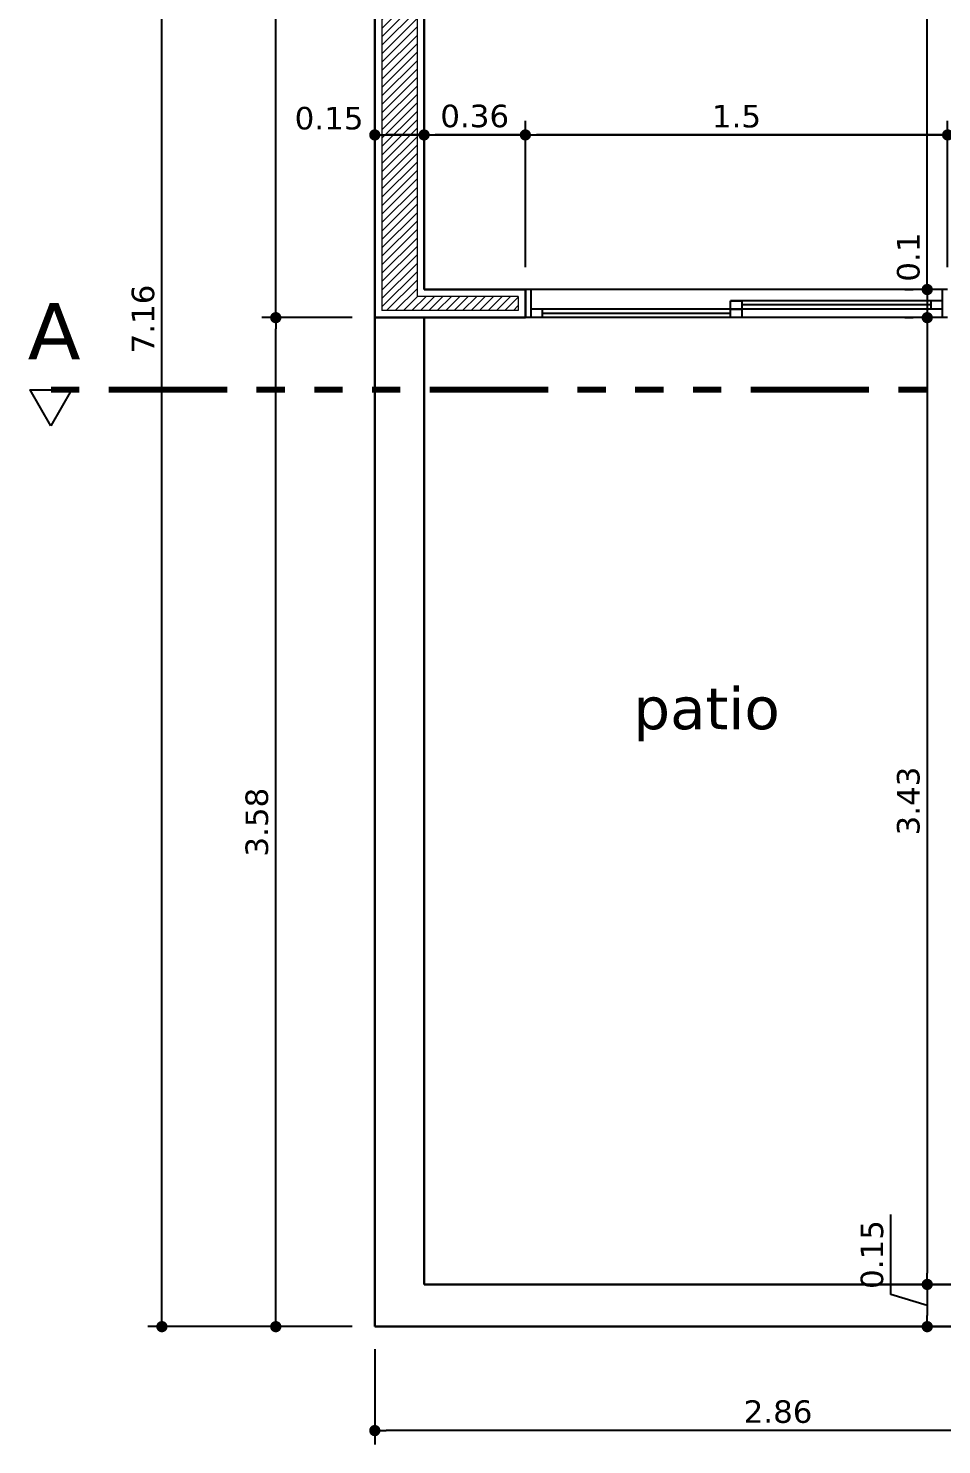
# Model space of a CAD drawing. Header units: millimetres. Extents: x -106 to 2534, y 21 to 2786.
# Drawn here: x 1294.02 to 1297.26, y 1384.05 to 1389.09 of the extents above; entities that cross this region are included whole.
import ezdxf

# ---------------------------------------------------------------- set-up
doc = ezdxf.new("R2010")
doc.units = ezdxf.units.MM
doc.linetypes.add('ACAD_ISO03W100', pattern=[30, 12, -18])
doc.linetypes.add('ACAD_ISO14W100', pattern=[24, 12, -3, 0, -3, 0, -3, 0, -3])
for name, color, linetype, lineweight in [('achurado', 142, 'Continuous', 9), ('cotas 02', 132, 'Continuous', 13), ('L. corte', 106, 'ACAD_ISO14W100', 80), ('marco', 54, 'Continuous', 25), ('muros', 20, 'Continuous', 30), ('punteada', 210, 'ACAD_ISO03W100', 13), ('textos', 116, 'Continuous', 40)]:
    doc.layers.add(name, color=color, linetype=linetype, lineweight=lineweight)
doc.styles.get("Standard").update_dxf_attribs({"font": 'verdana.ttf'})
doc.dimstyles.new('cota 1.50', dxfattribs={"dimtxt": 0.08, "dimasz": 0.04, "dimexe": 0.05, "dimexo": 0.08, "dimgap": 0.025, "dimtad": 1, "dimdsep": 46, "dimtxsty": 'Standard', "dimblk": 'DOT', "dimcen": 2.5, "dimadec": 0, "dimazin": 0, "dimtm": 1e-09, "dimtfac": 1, "dimtmove": 0, "dimatfit": 3, "dimfxl": 1, "dimarcsym": 0})

# ---------------------------------------------------------------- blocks, each defined once
blk = doc.blocks.new('*U138')
at = {"layer": 'marco'}
for p, q in [((881.8686, 521.1427), (881.8686, 519.6427)), ((881.9686, 521.1427), (881.9686, 519.6427)), ((881.8686, 521.1227), (881.9686, 521.1227)), ((881.9086, 521.1227), (881.9086, 520.3718)), ((881.9086, 521.0827), (881.9386, 521.0827)), ((881.9236, 521.0827), (881.9236, 520.4118)), ((881.9386, 521.1227), (881.9386, 519.6627)), ((881.9086, 520.4118), (881.9386, 520.4118)), ((881.9086, 520.3718), (881.9086, 520.4118)), ((881.9386, 520.3718), (881.9086, 520.3718)), ((881.9386, 520.4118), (881.9386, 520.3718)), ((881.9386, 520.4118), (881.9686, 520.4118)), ((881.9386, 520.3718), (881.9386, 520.4118)), ((881.9686, 520.3718), (881.9386, 520.3718)), ((881.9536, 520.3718), (881.9536, 519.7027)), ((881.9686, 520.4118), (881.9686, 520.3718)), ((881.9386, 519.7027), (881.9686, 519.7027)), ((881.8686, 519.6627), (881.9686, 519.6627))]:
    blk.add_line(p, q, dxfattribs=at)
blk = doc.blocks.new('_Dot')
at = {"color": 0, "linetype": 'ByBlock', "lineweight": -2}
blk.add_line((-0.5, 0), (-1, 0), dxfattribs=at)
at = {"color": 0, "linetype": 'ByBlock', "const_width": 0.5}
blk.add_lwpolyline([(-0.25, 0, 1), (0.25, 0, 1)], format="xyb", close=True, dxfattribs=at)
blk = doc.blocks.new('*D304')
at = {"layer": 'cotas 02', "color": 0, "lineweight": -2, "transparency": 16777216}
for p, q in [((1295.8657, 1391.4832), (1297.2632, 1391.4832)), ((1297.2132, 1388.198), (1297.2132, 1391.4432)), ((1297.1332, 1388.158), (1297.1632, 1388.158))]:
    blk.add_line(p, q, dxfattribs=at)
at = {"layer": 'Defpoints', "color": 0, "transparency": 16777216}
for p in [(1295.7857, 1391.4832), (1297.2132, 1391.4832), (1297.2132, 1388.158)]:
    blk.add_point(p, dxfattribs=at)
at = {"layer": 'cotas 02', "color": 0, "lineweight": -2, "transparency": 16777216, "xscale": 0.03999999999999999, "yscale": 0.03999999999999999, "zscale": 0.03999999999999999}
for p, rotation in [((1297.2132, 1391.4832), 90), ((1297.2132, 1388.158), 270)]:
    blk.add_blockref('_Dot', p, dxfattribs=dict(at, rotation=rotation))
at = {"layer": 'cotas 02', "color": 0, "transparency": 16777216, "insert": (1297.1465, 1389.8206), "char_height": 0.08, "attachment_point": 5, "rotation": 90}
blk.add_mtext('3.33', dxfattribs=at)
blk = doc.blocks.new('*D305')
at = {"layer": 'cotas 02', "color": 0, "lineweight": -2, "transparency": 16777216}
for p, q in [((1297.2132, 1388.198), (1297.2132, 1388.238)), ((1297.1332, 1388.158), (1297.1632, 1388.158)), ((1297.2132, 1388.158), (1297.2132, 1388.058)), ((1297.1332, 1388.058), (1297.1632, 1388.058)), ((1297.2132, 1388.018), (1297.2132, 1387.978))]:
    blk.add_line(p, q, dxfattribs=at)
at = {"layer": 'Defpoints', "color": 0, "transparency": 16777216}
for p in [(1297.2132, 1388.158), (1297.2132, 1388.058), (1297.2132, 1388.058)]:
    blk.add_point(p, dxfattribs=at)
at = {"layer": 'cotas 02', "color": 0, "lineweight": -2, "transparency": 16777216, "xscale": 0.03999999999999999, "yscale": 0.03999999999999999, "zscale": 0.03999999999999999}
for p, rotation in [((1297.2132, 1388.158), 270), ((1297.2132, 1388.058), 90)]:
    blk.add_blockref('_Dot', p, dxfattribs=dict(at, rotation=rotation))
at = {"layer": 'cotas 02', "color": 0, "transparency": 16777216, "insert": (1297.1465, 1388.2731), "char_height": 0.08, "attachment_point": 5, "rotation": 90}
blk.add_mtext('0.1', dxfattribs=at)
blk = doc.blocks.new('*D306')
at = {"layer": 'cotas 02', "color": 0, "lineweight": -2, "transparency": 16777216}
for p, q in [((1297.1332, 1388.058), (1297.1632, 1388.058)), ((1297.2132, 1388.018), (1297.2132, 1384.6632)), ((1297.1332, 1384.6232), (1297.1632, 1384.6232))]:
    blk.add_line(p, q, dxfattribs=at)
at = {"layer": 'Defpoints', "color": 0, "transparency": 16777216}
for p in [(1297.2132, 1388.058), (1297.2132, 1384.6232), (1297.2132, 1384.6232)]:
    blk.add_point(p, dxfattribs=at)
at = {"layer": 'cotas 02', "color": 0, "lineweight": -2, "transparency": 16777216, "xscale": 0.03999999999999999, "yscale": 0.03999999999999999, "zscale": 0.03999999999999999}
for p, rotation in [((1297.2132, 1388.058), 90), ((1297.2132, 1384.6232), 270)]:
    blk.add_blockref('_Dot', p, dxfattribs=dict(at, rotation=rotation))
at = {"layer": 'cotas 02', "color": 0, "transparency": 16777216, "insert": (1297.1465, 1386.3406), "char_height": 0.08, "attachment_point": 5, "rotation": 90}
blk.add_mtext('3.43', dxfattribs=at)
blk = doc.blocks.new('*D307')
at = {"layer": 'cotas 02', "color": 0, "lineweight": -2, "transparency": 16777216}
for p, q in [((1297.084, 1384.5869), (1297.084, 1384.8717)), ((1297.2132, 1384.5482), (1297.084, 1384.5869)), ((1297.1332, 1384.6232), (1297.1632, 1384.6232)), ((1297.2132, 1384.5832), (1297.2132, 1384.5132)), ((1297.1332, 1384.4732), (1297.1632, 1384.4732))]:
    blk.add_line(p, q, dxfattribs=at)
at = {"layer": 'Defpoints', "color": 0, "transparency": 16777216}
for p in [(1297.2132, 1384.6232), (1297.2132, 1384.4732), (1297.2132, 1384.4732)]:
    blk.add_point(p, dxfattribs=at)
at = {"layer": 'cotas 02', "color": 0, "lineweight": -2, "transparency": 16777216, "xscale": 0.03999999999999999, "yscale": 0.03999999999999999, "zscale": 0.03999999999999999}
for p, rotation in [((1297.2132, 1384.6232), 90), ((1297.2132, 1384.4732), 270)]:
    blk.add_blockref('_Dot', p, dxfattribs=dict(at, rotation=rotation))
at = {"layer": 'cotas 02', "color": 0, "transparency": 16777216, "insert": (1297.0174, 1384.7293), "char_height": 0.08, "attachment_point": 5, "rotation": 90}
blk.add_mtext('0.15', dxfattribs=at)
blk = doc.blocks.new('*D334')
at = {"layer": 'cotas 02', "color": 0, "lineweight": -2, "transparency": 16777216}
for p, q in [((1295.7857, 1388.238), (1295.7857, 1388.7572)), ((1297.2857, 1388.238), (1297.2857, 1388.7572)), ((1297.2457, 1388.7072), (1295.8257, 1388.7072))]:
    blk.add_line(p, q, dxfattribs=at)
at = {"layer": 'Defpoints', "color": 0, "transparency": 16777216}
for p in [(1295.7857, 1388.7072), (1295.7857, 1388.158), (1297.2857, 1388.158)]:
    blk.add_point(p, dxfattribs=at)
at = {"layer": 'cotas 02', "color": 0, "lineweight": -2, "transparency": 16777216, "xscale": 0.03999999999999999, "yscale": 0.03999999999999999, "zscale": 0.03999999999999999, "rotation": 180}
blk.add_blockref('_Dot', (1295.7857, 1388.7072), dxfattribs=at)
at = {"layer": 'cotas 02', "color": 0, "lineweight": -2, "transparency": 16777216, "xscale": 0.03999999999999999, "yscale": 0.03999999999999999, "zscale": 0.03999999999999999}
blk.add_blockref('_Dot', (1297.2857, 1388.7072), dxfattribs=at)
at = {"layer": 'cotas 02', "color": 0, "transparency": 16777216, "insert": (1296.5357, 1388.7732), "char_height": 0.08, "attachment_point": 5}
blk.add_mtext('1.5', dxfattribs=at)
blk = doc.blocks.new('*D335')
at = {"layer": 'cotas 02', "color": 0, "lineweight": -2, "transparency": 16777216}
for p, q in [((1295.4259, 1388.7872), (1295.4259, 1388.7572)), ((1295.7857, 1388.238), (1295.7857, 1388.7572)), ((1295.7457, 1388.7072), (1295.4659, 1388.7072))]:
    blk.add_line(p, q, dxfattribs=at)
at = {"layer": 'Defpoints', "color": 0, "transparency": 16777216}
for p in [(1295.4259, 1388.7072), (1295.4259, 1388.7072), (1295.7857, 1388.158)]:
    blk.add_point(p, dxfattribs=at)
at = {"layer": 'cotas 02', "color": 0, "lineweight": -2, "transparency": 16777216, "xscale": 0.03999999999999999, "yscale": 0.03999999999999999, "zscale": 0.03999999999999999, "rotation": 180}
blk.add_blockref('_Dot', (1295.4259, 1388.7072), dxfattribs=at)
at = {"layer": 'cotas 02', "color": 0, "lineweight": -2, "transparency": 16777216, "xscale": 0.03999999999999999, "yscale": 0.03999999999999999, "zscale": 0.03999999999999999}
blk.add_blockref('_Dot', (1295.7857, 1388.7072), dxfattribs=at)
at = {"layer": 'cotas 02', "color": 0, "transparency": 16777216, "insert": (1295.6058, 1388.7739), "char_height": 0.08, "attachment_point": 5}
blk.add_mtext('0.36', dxfattribs=at)
blk = doc.blocks.new('*D336')
at = {"layer": 'cotas 02', "color": 0, "lineweight": -2, "transparency": 16777216}
for p, q in [((1295.4259, 1388.7872), (1295.4259, 1388.7572)), ((1295.3859, 1388.7072), (1295.2909, 1388.7072)), ((1295.2509, 1388.6272), (1295.2509, 1388.6572))]:
    blk.add_line(p, q, dxfattribs=at)
at = {"layer": 'Defpoints', "color": 0, "transparency": 16777216}
for p in [(1295.2509, 1388.7072), (1295.2509, 1388.7072), (1295.4259, 1388.7072)]:
    blk.add_point(p, dxfattribs=at)
at = {"layer": 'cotas 02', "color": 0, "lineweight": -2, "transparency": 16777216, "xscale": 0.03999999999999999, "yscale": 0.03999999999999999, "zscale": 0.03999999999999999, "rotation": 180}
blk.add_blockref('_Dot', (1295.2509, 1388.7072), dxfattribs=at)
at = {"layer": 'cotas 02', "color": 0, "lineweight": -2, "transparency": 16777216, "xscale": 0.03999999999999999, "yscale": 0.03999999999999999, "zscale": 0.03999999999999999}
blk.add_blockref('_Dot', (1295.4259, 1388.7072), dxfattribs=at)
at = {"layer": 'cotas 02', "color": 0, "transparency": 16777216, "insert": (1295.0884, 1388.7661), "char_height": 0.08, "attachment_point": 5}
blk.add_mtext('0.15', dxfattribs=at)
blk = doc.blocks.new('*D337')
at = {"layer": 'cotas 02', "color": 0, "lineweight": -2, "transparency": 16777216}
for p, q in [((1299.65, 1388.6847), (1299.65, 1388.7572)), ((1295.2909, 1388.7072), (1299.61, 1388.7072)), ((1295.2509, 1388.6272), (1295.2509, 1388.6572))]:
    blk.add_line(p, q, dxfattribs=at)
at = {"layer": 'Defpoints', "color": 0, "transparency": 16777216}
for p in [(1295.2509, 1388.7072), (1299.65, 1388.7072), (1299.65, 1388.6047)]:
    blk.add_point(p, dxfattribs=at)
at = {"layer": 'cotas 02', "color": 0, "lineweight": -2, "transparency": 16777216, "xscale": 0.03999999999999999, "yscale": 0.03999999999999999, "zscale": 0.03999999999999999, "rotation": 180}
blk.add_blockref('_Dot', (1295.2509, 1388.7072), dxfattribs=at)
at = {"layer": 'cotas 02', "color": 0, "lineweight": -2, "transparency": 16777216, "xscale": 0.03999999999999999, "yscale": 0.03999999999999999, "zscale": 0.03999999999999999}
blk.add_blockref('_Dot', (1299.65, 1388.7072), dxfattribs=at)
at = {"layer": 'cotas 02', "color": 0, "transparency": 16777216, "insert": (1297.4504, 1388.7722), "char_height": 0.08, "attachment_point": 5}
blk.add_mtext('4.4', dxfattribs=at)
blk = doc.blocks.new('*D349')
at = {"layer": 'cotas 02', "color": 0, "lineweight": -2, "transparency": 16777216}
for p, q in [((1295.2509, 1384.3932), (1295.2509, 1384.0539)), ((1298.1156, 1384.3932), (1298.1156, 1384.0539)), ((1298.0756, 1384.1039), (1295.2909, 1384.1039))]:
    blk.add_line(p, q, dxfattribs=at)
at = {"layer": 'Defpoints', "color": 0, "transparency": 16777216}
for p in [(1295.2509, 1384.4732), (1298.1156, 1384.4732), (1295.2509, 1384.1039)]:
    blk.add_point(p, dxfattribs=at)
at = {"layer": 'cotas 02', "color": 0, "lineweight": -2, "transparency": 16777216, "xscale": 0.03999999999999999, "yscale": 0.03999999999999999, "zscale": 0.03999999999999999, "rotation": 180}
blk.add_blockref('_Dot', (1295.2509, 1384.1039), dxfattribs=at)
at = {"layer": 'cotas 02', "color": 0, "lineweight": -2, "transparency": 16777216, "xscale": 0.03999999999999999, "yscale": 0.03999999999999999, "zscale": 0.03999999999999999}
blk.add_blockref('_Dot', (1298.1156, 1384.1039), dxfattribs=at)
at = {"layer": 'cotas 02', "color": 0, "transparency": 16777216, "insert": (1296.6833, 1384.1707), "char_height": 0.08, "attachment_point": 5}
blk.add_mtext('2.86', dxfattribs=at)
blk = doc.blocks.new('*D350')
at = {"layer": 'cotas 02', "color": 0, "lineweight": -2, "transparency": 16777216}
for p, q in [((1295.1709, 1388.058), (1294.8492, 1388.058)), ((1294.8992, 1384.5132), (1294.8992, 1388.018)), ((1295.1709, 1384.4732), (1294.8492, 1384.4732))]:
    blk.add_line(p, q, dxfattribs=at)
at = {"layer": 'Defpoints', "color": 0, "transparency": 16777216}
for p in [(1294.8992, 1388.058), (1295.2509, 1388.058), (1295.2509, 1384.4732)]:
    blk.add_point(p, dxfattribs=at)
at = {"layer": 'cotas 02', "color": 0, "lineweight": -2, "transparency": 16777216, "xscale": 0.03999999999999999, "yscale": 0.03999999999999999, "zscale": 0.03999999999999999}
for p, rotation in [((1294.8992, 1388.058), 90), ((1294.8992, 1384.4732), 270)]:
    blk.add_blockref('_Dot', p, dxfattribs=dict(at, rotation=rotation))
at = {"layer": 'cotas 02', "color": 0, "transparency": 16777216, "insert": (1294.8324, 1386.2656), "char_height": 0.08, "attachment_point": 5, "rotation": 90}
blk.add_mtext('3.58', dxfattribs=at)
blk = doc.blocks.new('*D351')
at = {"layer": 'cotas 02', "color": 0, "lineweight": -2, "transparency": 16777216}
for p, q in [((1295.1709, 1391.6332), (1294.8492, 1391.6332)), ((1294.8992, 1388.098), (1294.8992, 1391.5932)), ((1295.1709, 1388.058), (1294.8492, 1388.058))]:
    blk.add_line(p, q, dxfattribs=at)
at = {"layer": 'Defpoints', "color": 0, "transparency": 16777216}
for p in [(1294.8992, 1391.6332), (1295.2509, 1391.6332), (1295.2509, 1388.058)]:
    blk.add_point(p, dxfattribs=at)
at = {"layer": 'cotas 02', "color": 0, "lineweight": -2, "transparency": 16777216, "xscale": 0.03999999999999999, "yscale": 0.03999999999999999, "zscale": 0.03999999999999999}
for p, rotation in [((1294.8992, 1391.6332), 90), ((1294.8992, 1388.058), 270)]:
    blk.add_blockref('_Dot', p, dxfattribs=dict(at, rotation=rotation))
at = {"layer": 'cotas 02', "color": 0, "transparency": 16777216, "insert": (1294.8324, 1389.8456), "char_height": 0.08, "attachment_point": 5, "rotation": 90}
blk.add_mtext('3.58', dxfattribs=at)
blk = doc.blocks.new('*D352')
at = {"layer": 'cotas 02', "color": 0, "lineweight": -2, "transparency": 16777216}
for p, q in [((1295.1709, 1391.6332), (1294.4447, 1391.6332)), ((1294.4947, 1384.5132), (1294.4947, 1391.5932)), ((1295.1709, 1384.4732), (1294.4447, 1384.4732))]:
    blk.add_line(p, q, dxfattribs=at)
at = {"layer": 'Defpoints', "color": 0, "transparency": 16777216}
for p in [(1294.4947, 1391.6332), (1295.2509, 1391.6332), (1295.2509, 1384.4732)]:
    blk.add_point(p, dxfattribs=at)
at = {"layer": 'cotas 02', "color": 0, "lineweight": -2, "transparency": 16777216, "xscale": 0.03999999999999999, "yscale": 0.03999999999999999, "zscale": 0.03999999999999999}
for p, rotation in [((1294.4947, 1391.6332), 90), ((1294.4947, 1384.4732), 270)]:
    blk.add_blockref('_Dot', p, dxfattribs=dict(at, rotation=rotation))
at = {"layer": 'cotas 02', "color": 0, "transparency": 16777216, "insert": (1294.4281, 1388.0532), "char_height": 0.08, "attachment_point": 5, "rotation": 90}
blk.add_mtext('7.16', dxfattribs=at)

msp = doc.modelspace()

# ---------------------------------------------------------------- hatches: boundary and pattern name
at = {"layer": 'achurado'}
h = msp.add_hatch(dxfattribs=at)
h.set_pattern_fill('JIS_WOOD', color=256, scale=0.03, style=0)
h.paths.add_polyline_path([(1295.7607, 1388.133), (1295.7607, 1388.083), (1295.2759, 1388.083), (1295.2759, 1391.6082), (1307.4844, 1391.6082), (1307.4844, 1384.4982), (1298.1453, 1384.4982), (1298.1453, 1384.5982), (1307.3844, 1384.5982), (1307.3844, 1391.5082), (1302.1807, 1391.5082), (1302.1807, 1386.8482), (1299.675, 1386.8482), (1299.675, 1387.1997), (1299.725, 1387.1997), (1299.725, 1386.8982), (1302.1307, 1386.8982), (1302.1307, 1389.5082), (1301.5307, 1389.5082), (1301.5307, 1389.5582), (1302.1307, 1389.5582), (1302.1307, 1391.5082), (1295.4009, 1391.5082), (1295.4009, 1388.133)])

# ---------------------------------------------------------------- linework, layer by layer
msp.add_lwpolyline([(1294.1003, 1387.6741), (1294.0271, 1387.801), (1294.1736, 1387.801)], close=True)
for p, q in [((1295.2759, 1391.6082), (1295.2759, 1388.083)), ((1295.4009, 1391.5082), (1295.4009, 1388.133)), ((1295.7607, 1388.133), (1295.4009, 1388.133)), ((1295.7607, 1388.133), (1295.7607, 1388.083)), ((1295.7607, 1388.083), (1295.2759, 1388.083))]:
    msp.add_line(p, q, dxfattribs=at)
at = {"layer": 'L. corte', "ltscale": 0.035}
msp.add_line((1310.6862, 1387.801), (1294.0271, 1387.801), dxfattribs=at)
at = {"layer": 'muros'}
for p, q in [((1295.2509, 1384.4732), (1295.2509, 1391.6332)), ((1295.2509, 1391.6332), (1295.2509, 1384.4732)), ((1295.4259, 1391.4832), (1295.4259, 1388.158)), ((1295.7857, 1388.158), (1295.4259, 1388.158)), ((1295.7857, 1388.158), (1295.7857, 1388.058)), ((1295.7857, 1388.058), (1295.2509, 1388.058)), ((1295.4259, 1388.058), (1295.4259, 1384.6232)), ((1295.4259, 1384.6232), (1298.1156, 1384.6232)), ((1307.5094, 1384.4732), (1295.2509, 1384.4732)), ((1295.2509, 1384.4732), (1298.1156, 1384.4732))]:
    msp.add_line(p, q, dxfattribs=at)

# ---------------------------------------------------------------- block references
at = {"layer": 'punteada', "rotation": 270}
msp.add_blockref('*U138', (776.143, 2270.0266), dxfattribs=at)

# ---------------------------------------------------------------- texts
at = {"layer": 'textos', "width": 5.372119, "attachment_point": 1}
for s, insert, char_height in [('A', (1294.0181, 1388.1103), 0.2), ('patio', (1296.1692, 1386.7459), 0.15)]:
    msp.add_mtext(s, dxfattribs=dict(at, insert=insert, char_height=char_height))

# ---------------------------------------------------------------- dimensions: what is measured, and where the dimension line sits
at = {"layer": 'cotas 02'}
for base, p1, p2, override, picture, middle in [((1294.4947, 1391.6332), (1295.2509, 1384.4732), (1295.2509, 1391.6332), {"dimfxl": 0.04}, '*D352', (1294.4281, 1388.0532)), ((1294.8992, 1391.6332), (1295.2509, 1388.058), (1295.2509, 1391.6332), {"dimtmove": 1, "dimfxl": 0.04}, '*D351', (1294.8324, 1389.8456)), ((1297.2132, 1391.4832), (1297.2132, 1388.158), (1295.7857, 1391.4832), {"dimfxl": 0.04}, '*D304', (1297.1465, 1389.8206)), ((1294.8992, 1388.058), (1295.2509, 1384.4732), (1295.2509, 1388.058), {"dimfxl": 0.04}, '*D350', (1294.8324, 1386.2656)), ((1297.2132, 1384.6232), (1297.2132, 1388.058), (1297.2132, 1384.6232), {"dimtmove": 1, "dimfxl": 0.04}, '*D306', (1297.1465, 1386.3406)), ((1297.2132, 1384.4732), (1297.2132, 1384.6232), (1297.2132, 1384.4732), {"dimtmove": 1, "dimfxl": 0.04}, '*D307', (1297.0174, 1384.6119))]:
    dim = msp.add_linear_dim(base=base, p1=p1, p2=p2, angle=90, dimstyle='cota 1.50', override=override, dxfattribs=at)
    dim.commit()
    dim.dimension.update_dxf_attribs({"geometry": picture, "text_midpoint": middle})
dim = msp.add_linear_dim(base=(1295.2509, 1388.7072), p1=(1295.4259, 1388.7072), p2=(1295.2509, 1388.7072), text='0.15', dimstyle='cota 1.50', override={"dimtmove": 1, "dimfxl": 0.04}, dxfattribs=at)
dim.commit()
dim.dimension.update_dxf_attribs({"geometry": '*D336', "text_midpoint": (1295.0884, 1388.6995), "dimtype": 160})
for base, p1, p2, picture, middle in [((1299.65, 1388.7072), (1295.2509, 1388.7072), (1299.65, 1388.6047), '*D337', (1297.4504, 1388.7722)), ((1295.4259, 1388.7072), (1295.7857, 1388.158), (1295.4259, 1388.7072), '*D335', (1295.6058, 1388.7739)), ((1295.7857, 1388.7072), (1297.2857, 1388.158), (1295.7857, 1388.158), '*D334', (1296.5357, 1388.7732)), ((1295.2509, 1384.1039), (1298.1156, 1384.4732), (1295.2509, 1384.4732), '*D349', (1296.6833, 1384.1707))]:
    dim = msp.add_linear_dim(base=base, p1=p1, p2=p2, dimstyle='cota 1.50', override={"dimtmove": 1, "dimfxl": 0.04}, dxfattribs=at)
    dim.commit()
    dim.dimension.update_dxf_attribs({"geometry": picture, "text_midpoint": middle})
dim = msp.add_linear_dim(base=(1297.2132, 1388.058), p1=(1297.2132, 1388.158), p2=(1297.2132, 1388.058), angle=90, dimstyle='cota 1.50', override={"dimtmove": 1, "dimfxl": 0.04}, dxfattribs=at)
dim.commit()
dim.dimension.update_dxf_attribs({"geometry": '*D305', "text_midpoint": (1297.2132, 1388.2731), "dimtype": 160})

doc.saveas('drawing.dxf')
